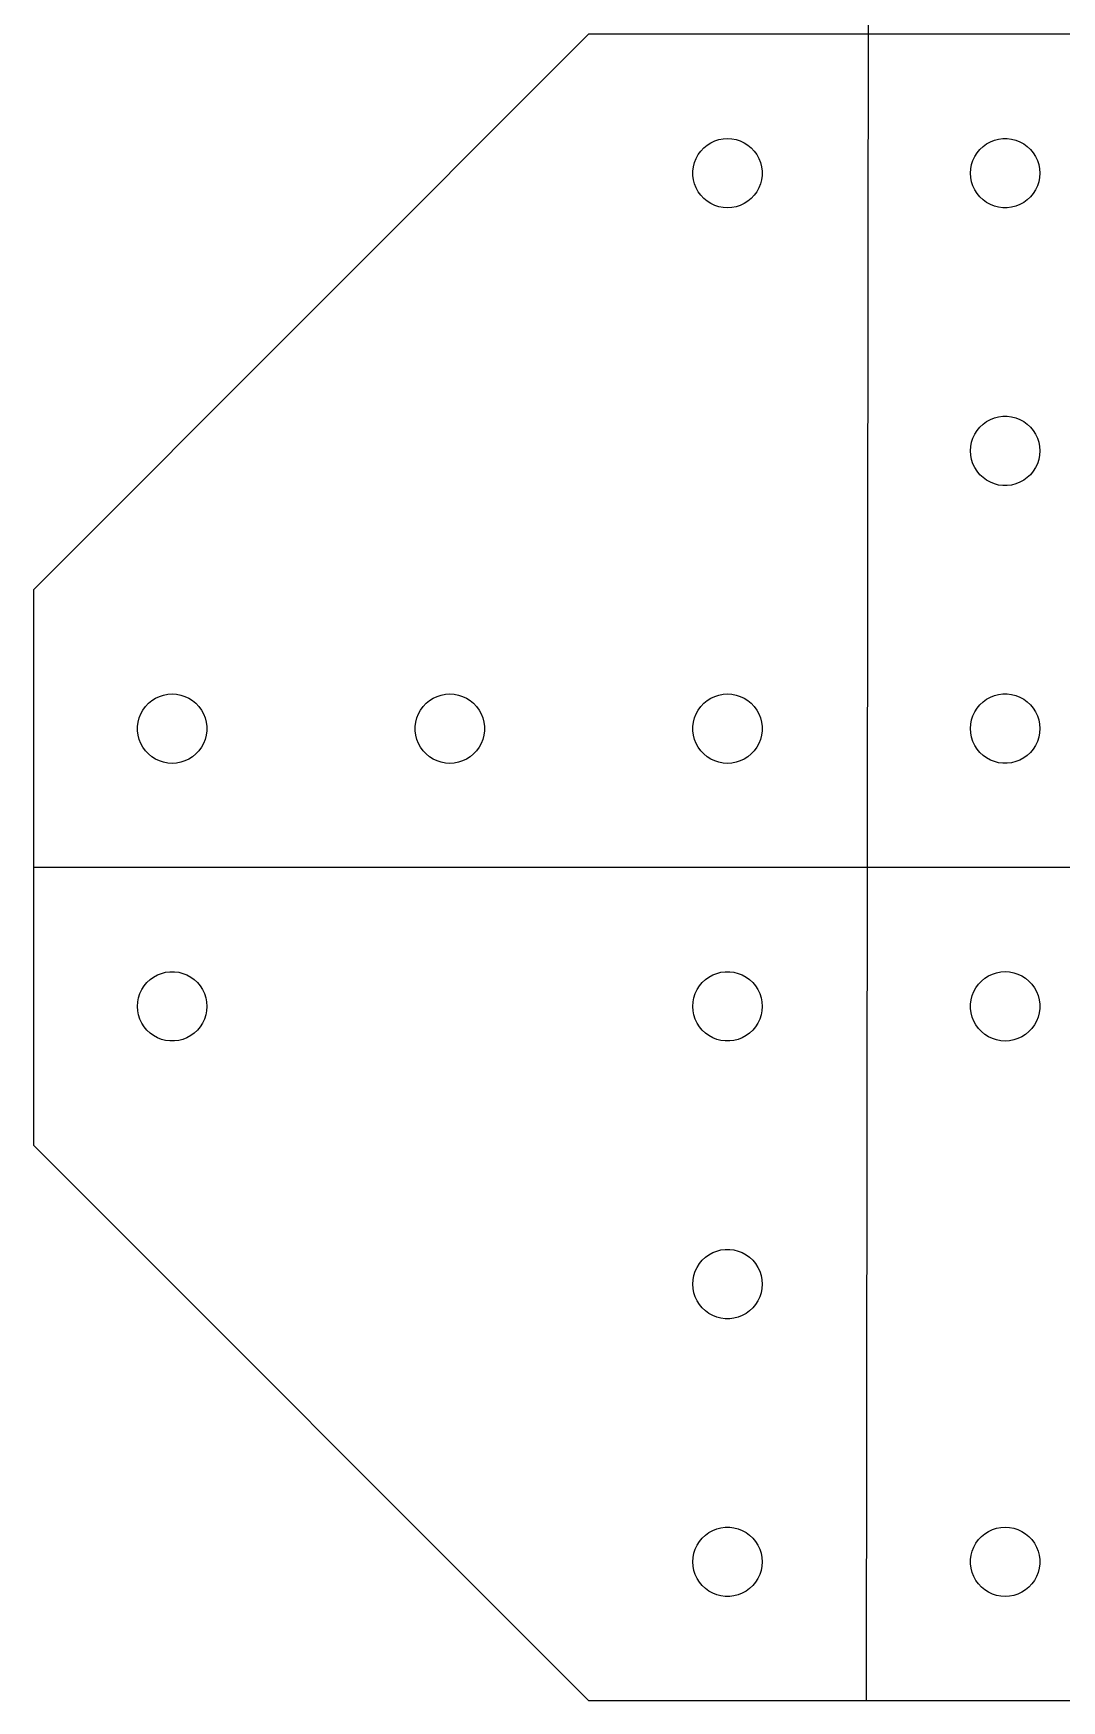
# Model space of a CAD drawing. Extents: x 0 to 490, y 0 to 241.
# Drawn here: x 0.1 to 74.2, y 0.1 to 120.2 of the extents above; entities that cross this region are included whole.
import ezdxf

# ---------------------------------------------------------------- set-up
doc = ezdxf.new("R2010")
doc.units = 0
doc.layers.add('LAYER_1', color=7, linetype='CONTINUOUS')

msp = doc.modelspace()

# ---------------------------------------------------------------- linework, layer by layer
at = {"layer": 'LAYER_1', "color": 7}
for p, q in [((60.423332, 240.282221), (60.141104, 0.14111)), ((40.141104, 120.141107), (0.141105, 80.141108)), ((80.14111, 120.141107), (40.141104, 120.141107)), ((48.030299, 111.480709), (48.214816, 111.734709)), ((48.214816, 111.734709), (48.4297, 111.963509)), ((48.4297, 111.963509), (48.671593, 112.163607)), ((48.671593, 112.163607), (48.936712, 112.331908)), ((48.936712, 112.331908), (49.220797, 112.465509)), ((49.220797, 112.465509), (49.519417, 112.562509)), ((49.519417, 112.562509), (49.827801, 112.621408)), ((49.827801, 112.621408), (50.141096, 112.641108)), ((50.141096, 112.641108), (50.454447, 112.621408)), ((50.454447, 112.621408), (50.762831, 112.562509)), ((50.762831, 112.562509), (51.061422, 112.465509)), ((51.061422, 112.465509), (51.345507, 112.331908)), ((51.345507, 112.331908), (51.61057, 112.163607)), ((51.61057, 112.163607), (51.852491, 111.963509)), ((51.852491, 111.963509), (52.067375, 111.734709)), ((52.067375, 111.734709), (52.25192, 111.480709)), ((68.11856, 111.610607), (68.31868, 111.852508)), ((68.31868, 111.852508), (68.54754, 112.067406)), ((68.54754, 112.067406), (68.80154, 112.251906)), ((68.80154, 112.251906), (69.07666, 112.403206)), ((69.07666, 112.403206), (69.36856, 112.518708)), ((69.36856, 112.518708), (69.67265, 112.596807)), ((69.67265, 112.596807), (69.98413, 112.636205)), ((69.98413, 112.636205), (70.29811, 112.636205)), ((70.29811, 112.636205), (70.60951, 112.596807)), ((70.60951, 112.596807), (70.91361, 112.518708)), ((70.91361, 112.518708), (71.20551, 112.403206)), ((71.20551, 112.403206), (71.48071, 112.251906)), ((71.48071, 112.251906), (71.73471, 112.067406)), ((71.73471, 112.067406), (71.96351, 111.852508)), ((71.96351, 111.852508), (72.16361, 111.610607)), ((47.645997, 110.298107), (47.685396, 110.609508)), ((47.685396, 110.609508), (47.763515, 110.913608)), ((47.763515, 110.913608), (47.879, 111.205508)), ((47.879, 111.205508), (48.030299, 111.480709)), ((52.25192, 111.480709), (52.403163, 111.205508)), ((52.403163, 111.205508), (52.518762, 110.913608)), ((52.518762, 110.913608), (52.596824, 110.609508)), ((52.596824, 110.609508), (52.636166, 110.298107)), ((67.66081, 110.454407), (67.71965, 110.762806)), ((67.71965, 110.762806), (67.81666, 111.061408)), ((67.81666, 111.061408), (67.95033, 111.345507)), ((67.95033, 111.345507), (68.11856, 111.610607)), ((72.16361, 111.610607), (72.33191, 111.345507)), ((72.33191, 111.345507), (72.46551, 111.061408)), ((72.46551, 111.061408), (72.56251, 110.762806)), ((72.56251, 110.762806), (72.62141, 110.454407)), ((47.645997, 109.984107), (47.645997, 110.298107)), ((47.685396, 109.672607), (47.645997, 109.984107)), ((47.763515, 109.368507), (47.685396, 109.672607)), ((47.879, 109.076607), (47.763515, 109.368507)), ((52.518762, 109.368507), (52.403163, 109.076607)), ((52.596824, 109.672607), (52.518762, 109.368507)), ((52.636166, 109.984107), (52.596824, 109.672607)), ((52.636166, 110.298107), (52.636166, 109.984107)), ((67.64111, 110.141107), (67.660809, 110.454407)), ((67.66081, 109.827806), (67.64111, 110.141107)), ((67.71965, 109.519408), (67.66081, 109.827806)), ((67.81666, 109.220806), (67.71965, 109.519408)), ((72.56251, 109.519408), (72.46551, 109.220806)), ((72.62141, 109.827806), (72.56251, 109.519408)), ((72.62141, 110.454407), (72.641109, 110.141107)), ((72.64111, 110.141107), (72.621411, 109.827806)), ((48.030299, 108.801508), (47.879, 109.076607)), ((48.214816, 108.547508), (48.030299, 108.801508)), ((48.4297, 108.318708), (48.214816, 108.547508)), ((48.671593, 108.118508), (48.4297, 108.318708)), ((48.936712, 107.950309), (48.671593, 108.118508)), ((51.61057, 108.118508), (51.345507, 107.950309)), ((51.852491, 108.318708), (51.61057, 108.118508)), ((52.067375, 108.547508), (51.852491, 108.318708)), ((52.25192, 108.801508), (52.067375, 108.547508)), ((52.403163, 109.076607), (52.25192, 108.801508)), ((67.95033, 108.936707), (67.81666, 109.220806)), ((68.11856, 108.671607), (67.95033, 108.936707)), ((68.31868, 108.429706), (68.11856, 108.671607)), ((68.54754, 108.214808), (68.31868, 108.429706)), ((68.80154, 108.030308), (68.54754, 108.214808)), ((71.73471, 108.214808), (71.48071, 108.030308)), ((71.96351, 108.429706), (71.73471, 108.214808)), ((72.16361, 108.671607), (71.96351, 108.429706)), ((72.33191, 108.936707), (72.16361, 108.671607)), ((72.46551, 109.220806), (72.33191, 108.936707)), ((49.220797, 107.816708), (48.936712, 107.950309)), ((49.519417, 107.719609), (49.220797, 107.816708)), ((49.827801, 107.660808), (49.519417, 107.719609)), ((50.141096, 107.641109), (49.827801, 107.660808)), ((50.454447, 107.660808), (50.141096, 107.641109)), ((50.762831, 107.719609), (50.454447, 107.660808)), ((51.061422, 107.816708), (50.762831, 107.719609)), ((51.345507, 107.950309), (51.061422, 107.816708)), ((69.07666, 107.879006), (68.80154, 108.030308)), ((69.36856, 107.763407), (69.07666, 107.879006)), ((69.67265, 107.685407), (69.36856, 107.763407)), ((69.98413, 107.646006), (69.67265, 107.685407)), ((70.29811, 107.646006), (69.98413, 107.646006)), ((70.60951, 107.685407), (70.29811, 107.646006)), ((70.91361, 107.763407), (70.60951, 107.685407)), ((71.20551, 107.879006), (70.91361, 107.763407)), ((71.48071, 108.030308), (71.20551, 107.879006)), ((69.07666, 92.403206), (69.36856, 92.518708)), ((69.36856, 92.518708), (69.67265, 92.596808)), ((69.67265, 92.596808), (69.98413, 92.636206)), ((69.98413, 92.636206), (70.29811, 92.636206)), ((70.29811, 92.636206), (70.60951, 92.596808)), ((70.60951, 92.596808), (70.91361, 92.518708)), ((70.91361, 92.518708), (71.20551, 92.403206)), ((67.81666, 91.061406), (67.95033, 91.345508)), ((67.95033, 91.345508), (68.11856, 91.610607)), ((68.11856, 91.610607), (68.31868, 91.852506)), ((68.31868, 91.852506), (68.54754, 92.067407)), ((68.54754, 92.067407), (68.80154, 92.251907)), ((68.80154, 92.251907), (69.07666, 92.403206)), ((71.20551, 92.403206), (71.48071, 92.251907)), ((71.48071, 92.251907), (71.73471, 92.067407)), ((71.73471, 92.067407), (71.96351, 91.852506)), ((71.96351, 91.852506), (72.16361, 91.610607)), ((72.16361, 91.610607), (72.33191, 91.345508)), ((72.33191, 91.345508), (72.46551, 91.061406)), ((67.64111, 90.141107), (67.660809, 90.454408)), ((67.66081, 89.827807), (67.64111, 90.141107)), ((67.66081, 90.454408), (67.71965, 90.762806)), ((67.71965, 90.762806), (67.81666, 91.061406)), ((72.46551, 91.061406), (72.56251, 90.762806)), ((72.56251, 90.762806), (72.62141, 90.454408)), ((72.62141, 90.454408), (72.641109, 90.141107)), ((72.64111, 90.141107), (72.621411, 89.827807)), ((67.71965, 89.519406), (67.66081, 89.827807)), ((67.81666, 89.220806), (67.71965, 89.519406)), ((67.95033, 88.936707), (67.81666, 89.220806)), ((68.11856, 88.671607), (67.95033, 88.936707)), ((72.33191, 88.936707), (72.16361, 88.671607)), ((72.46551, 89.220806), (72.33191, 88.936707)), ((72.56251, 89.519406), (72.46551, 89.220806)), ((72.62141, 89.827807), (72.56251, 89.519406)), ((68.31868, 88.429706), (68.11856, 88.671607)), ((68.54754, 88.214808), (68.31868, 88.429706)), ((68.80154, 88.030308), (68.54754, 88.214808)), ((69.07666, 87.879006), (68.80154, 88.030308)), ((69.36856, 87.763408), (69.07666, 87.879006)), ((69.67265, 87.685407), (69.36856, 87.763408)), ((69.98413, 87.646006), (69.67265, 87.685407)), ((70.60951, 87.685407), (70.29811, 87.646006)), ((70.91361, 87.763408), (70.60951, 87.685407)), ((71.20551, 87.879006), (70.91361, 87.763408)), ((71.48071, 88.030308), (71.20551, 87.879006)), ((71.73471, 88.214808), (71.48071, 88.030308)), ((71.96351, 88.429706), (71.73471, 88.214808)), ((72.16361, 88.671607), (71.96351, 88.429706)), ((70.29811, 87.646006), (69.98413, 87.646006)), ((0.141105, 80.141108), (0.141111, 40.141106)), ((8.429704, 71.963508), (8.671605, 72.163608)), ((8.671605, 72.163608), (8.936705, 72.331908)), ((8.936705, 72.331908), (9.220804, 72.465508)), ((9.220804, 72.465508), (9.519406, 72.562508)), ((9.519406, 72.562508), (9.827805, 72.621408)), ((9.827805, 72.621408), (10.141105, 72.641107)), ((10.141105, 72.641108), (10.454406, 72.621409)), ((10.454406, 72.621408), (10.762804, 72.562508)), ((10.762804, 72.562508), (11.061406, 72.465508)), ((11.061406, 72.465508), (11.345505, 72.331908)), ((11.345505, 72.331908), (11.610605, 72.163608)), ((11.610605, 72.163608), (11.852506, 71.963508)), ((28.429706, 71.963508), (28.671605, 72.163608)), ((28.671605, 72.163608), (28.936704, 72.331908)), ((28.936704, 72.331908), (29.220806, 72.465508)), ((29.220806, 72.465508), (29.519406, 72.562508)), ((29.519406, 72.562508), (29.827804, 72.621408)), ((29.827804, 72.621408), (30.141105, 72.641107)), ((30.141105, 72.641108), (30.454405, 72.621409)), ((30.454405, 72.621408), (30.762806, 72.562508)), ((30.762806, 72.562508), (31.061406, 72.465508)), ((31.061406, 72.465508), (31.345505, 72.331908)), ((31.345505, 72.331908), (31.610605, 72.163608)), ((31.610605, 72.163608), (31.852506, 71.963508)), ((48.4297, 71.963508), (48.671593, 72.163608)), ((48.671593, 72.163608), (48.936712, 72.331908)), ((48.936712, 72.331908), (49.220797, 72.465508)), ((49.220797, 72.465508), (49.519417, 72.562508)), ((49.519417, 72.562508), (49.827801, 72.621408)), ((49.827801, 72.621408), (50.141096, 72.641107)), ((50.141096, 72.641108), (50.454447, 72.621409)), ((50.454447, 72.621408), (50.762831, 72.562508)), ((50.762831, 72.562508), (51.061422, 72.465508)), ((51.061422, 72.465508), (51.345507, 72.331908)), ((51.345507, 72.331908), (51.61057, 72.163608)), ((51.61057, 72.163608), (51.852491, 71.963508)), ((68.31868, 71.852512), (68.54754, 72.067396)), ((68.54754, 72.067396), (68.80154, 72.251913)), ((68.80154, 72.251913), (69.07666, 72.403212)), ((69.07666, 72.403212), (69.36856, 72.518697)), ((69.36856, 72.518697), (69.67265, 72.596817)), ((69.67265, 72.596817), (69.98413, 72.636215)), ((69.98413, 72.636215), (70.29811, 72.636215)), ((70.29811, 72.636215), (70.60951, 72.596817)), ((70.60951, 72.596817), (70.91361, 72.518697)), ((70.91361, 72.518697), (71.20551, 72.403212)), ((71.20551, 72.403212), (71.48071, 72.251913)), ((71.48071, 72.251913), (71.73471, 72.067396)), ((71.73471, 72.067396), (71.96351, 71.852512)), ((7.685405, 70.609508), (7.763504, 70.913608)), ((7.763504, 70.913608), (7.879007, 71.205508)), ((7.879007, 71.205508), (8.030306, 71.480708)), ((8.030306, 71.480708), (8.214806, 71.734708)), ((8.214806, 71.734708), (8.429704, 71.963508)), ((11.852506, 71.963508), (12.067405, 71.734708)), ((12.067405, 71.734708), (12.251904, 71.480708)), ((12.251904, 71.480708), (12.403207, 71.205508)), ((12.403207, 71.205508), (12.518805, 70.913608)), ((12.518805, 70.913608), (12.596805, 70.609508)), ((27.685405, 70.609508), (27.763504, 70.913608)), ((27.763504, 70.913608), (27.879006, 71.205508)), ((27.879006, 71.205508), (28.030305, 71.480708)), ((28.030305, 71.480708), (28.214805, 71.734708)), ((28.214805, 71.734708), (28.429706, 71.963508)), ((31.852506, 71.963508), (32.067404, 71.734708)), ((32.067404, 71.734708), (32.251904, 71.480708)), ((32.251904, 71.480708), (32.403206, 71.205508)), ((32.403206, 71.205508), (32.518804, 70.913608)), ((32.518804, 70.913608), (32.596805, 70.609508)), ((47.685396, 70.609508), (47.763515, 70.913608)), ((47.763515, 70.913608), (47.879, 71.205508)), ((47.879, 71.205508), (48.030299, 71.480708)), ((48.030299, 71.480708), (48.214816, 71.734708)), ((48.214816, 71.734708), (48.4297, 71.963508)), ((51.852491, 71.963508), (52.067375, 71.734708)), ((52.067375, 71.734708), (52.25192, 71.480708)), ((52.25192, 71.480708), (52.403163, 71.205508)), ((52.403163, 71.205508), (52.518762, 70.913608)), ((52.518762, 70.913608), (52.596824, 70.609508)), ((67.71965, 70.762795), (67.81666, 71.061415)), ((67.81666, 71.061415), (67.95033, 71.3455)), ((67.95033, 71.3455), (68.11856, 71.610619)), ((68.11856, 71.610619), (68.31868, 71.852512)), ((71.96351, 71.852512), (72.16361, 71.610619)), ((72.16361, 71.610619), (72.33191, 71.3455)), ((72.33191, 71.3455), (72.46551, 71.061415)), ((72.46551, 71.061415), (72.56251, 70.762795)), ((7.646007, 70.298108), (7.685405, 70.609508)), ((7.646007, 69.984128), (7.646007, 70.298108)), ((7.685405, 69.672648), (7.646007, 69.984128)), ((7.763504, 69.368558), (7.685405, 69.672648)), ((12.596805, 69.672648), (12.518805, 69.368558)), ((12.596805, 70.609508), (12.636206, 70.298108)), ((12.636206, 69.984128), (12.596805, 69.672648)), ((12.636206, 70.298108), (12.636206, 69.984128)), ((27.646006, 70.298108), (27.685405, 70.609508)), ((27.646006, 69.984128), (27.646006, 70.298108)), ((27.685405, 69.672648), (27.646006, 69.984128)), ((27.763504, 69.368558), (27.685405, 69.672648)), ((32.596805, 69.672648), (32.518804, 69.368558)), ((32.596805, 70.609508), (32.636206, 70.298108)), ((32.636206, 69.984128), (32.596805, 69.672648)), ((32.636206, 70.298108), (32.636206, 69.984128)), ((47.645997, 70.298108), (47.685396, 70.609508)), ((47.645997, 69.984128), (47.645997, 70.298108)), ((47.685396, 69.672648), (47.645997, 69.984128)), ((47.763515, 69.368558), (47.685396, 69.672648)), ((52.596824, 69.672648), (52.518762, 69.368558)), ((52.596824, 70.609508), (52.636166, 70.298108)), ((52.636166, 69.984128), (52.596824, 69.672648)), ((52.636166, 70.298108), (52.636166, 69.984128)), ((67.64111, 70.141116), (67.660809, 70.454411)), ((67.66081, 69.827765), (67.64111, 70.141116)), ((67.66081, 70.454411), (67.71965, 70.762795)), ((67.71965, 69.519381), (67.66081, 69.827765)), ((72.56251, 70.762795), (72.62141, 70.454411)), ((72.62141, 69.827765), (72.56251, 69.519381)), ((72.62141, 70.454411), (72.641109, 70.141116)), ((72.64111, 70.141116), (72.621411, 69.827765)), ((7.879007, 69.076658), (7.763504, 69.368558)), ((8.030306, 68.801538), (7.879007, 69.076658)), ((8.214806, 68.547538), (8.030306, 68.801538)), ((8.429704, 68.318678), (8.214806, 68.547538)), ((12.067405, 68.547538), (11.852506, 68.318678)), ((12.251904, 68.801538), (12.067405, 68.547538)), ((12.403207, 69.076658), (12.251904, 68.801538)), ((12.518805, 69.368558), (12.403207, 69.076658)), ((27.879006, 69.076658), (27.763504, 69.368558)), ((28.030305, 68.801538), (27.879006, 69.076658)), ((28.214805, 68.547538), (28.030305, 68.801538)), ((28.429706, 68.318678), (28.214805, 68.547538)), ((32.067404, 68.547538), (31.852506, 68.318678)), ((32.251904, 68.801538), (32.067404, 68.547538)), ((32.403206, 69.076658), (32.251904, 68.801538)), ((32.518804, 69.368558), (32.403206, 69.076658)), ((47.879, 69.076658), (47.763515, 69.368558)), ((48.030299, 68.801538), (47.879, 69.076658)), ((48.214816, 68.547538), (48.030299, 68.801538)), ((48.4297, 68.318678), (48.214816, 68.547538)), ((52.067375, 68.547538), (51.852491, 68.318678)), ((52.25192, 68.801538), (52.067375, 68.547538)), ((52.403163, 69.076658), (52.25192, 68.801538)), ((52.518762, 69.368558), (52.403163, 69.076658)), ((67.81666, 69.22079), (67.71965, 69.519381)), ((67.95033, 68.936705), (67.81666, 69.22079)), ((68.11856, 68.671642), (67.95033, 68.936705)), ((68.31868, 68.429721), (68.11856, 68.671642)), ((72.16361, 68.671642), (71.96351, 68.429721)), ((72.33191, 68.936705), (72.16361, 68.671642)), ((72.46551, 69.22079), (72.33191, 68.936705)), ((72.56251, 69.519381), (72.46551, 69.22079)), ((8.671605, 68.118558), (8.429704, 68.318678)), ((8.936705, 67.950328), (8.671605, 68.118558)), ((9.220804, 67.816658), (8.936705, 67.950328)), ((9.519406, 67.719648), (9.220804, 67.816658)), ((9.827805, 67.660808), (9.519406, 67.719648)), ((10.141105, 67.641108), (9.827805, 67.660807)), ((10.454406, 67.660808), (10.141105, 67.641109)), ((10.762804, 67.719648), (10.454406, 67.660808)), ((11.061406, 67.816658), (10.762804, 67.719648)), ((11.345505, 67.950328), (11.061406, 67.816658)), ((11.610605, 68.118558), (11.345505, 67.950328)), ((11.852506, 68.318678), (11.610605, 68.118558)), ((28.671605, 68.118558), (28.429706, 68.318678)), ((28.936704, 67.950328), (28.671605, 68.118558)), ((29.220806, 67.816658), (28.936704, 67.950328)), ((29.519406, 67.719648), (29.220806, 67.816658)), ((29.827804, 67.660808), (29.519406, 67.719648)), ((30.141105, 67.641108), (29.827804, 67.660807)), ((30.454405, 67.660808), (30.141105, 67.641109)), ((30.762806, 67.719648), (30.454405, 67.660808)), ((31.061406, 67.816658), (30.762806, 67.719648)), ((31.345505, 67.950328), (31.061406, 67.816658)), ((31.610605, 68.118558), (31.345505, 67.950328)), ((31.852506, 68.318678), (31.610605, 68.118558)), ((48.671593, 68.118558), (48.4297, 68.318678)), ((48.936712, 67.950328), (48.671593, 68.118558)), ((49.220797, 67.816658), (48.936712, 67.950328)), ((49.519417, 67.719648), (49.220797, 67.816658)), ((49.827801, 67.660808), (49.519417, 67.719648)), ((50.141096, 67.641108), (49.827801, 67.660807)), ((50.454447, 67.660808), (50.141096, 67.641109)), ((50.762831, 67.719648), (50.454447, 67.660808)), ((51.061422, 67.816658), (50.762831, 67.719648)), ((51.345507, 67.950328), (51.061422, 67.816658)), ((51.61057, 68.118558), (51.345507, 67.950328)), ((51.852491, 68.318678), (51.61057, 68.118558)), ((68.54754, 68.214837), (68.31868, 68.429721)), ((68.80154, 68.030292), (68.54754, 68.214837)), ((69.07666, 67.879049), (68.80154, 68.030292)), ((69.36856, 67.763451), (69.07666, 67.879049)), ((69.67265, 67.685388), (69.36856, 67.763451)), ((69.98413, 67.646046), (69.67265, 67.685388)), ((70.29811, 67.646046), (69.98413, 67.646046)), ((70.60951, 67.685388), (70.29811, 67.646046)), ((70.91361, 67.763451), (70.60951, 67.685388)), ((71.20551, 67.879049), (70.91361, 67.763451)), ((71.48071, 68.030292), (71.20551, 67.879049)), ((71.73471, 68.214837), (71.48071, 68.030292)), ((71.96351, 68.429721), (71.73471, 68.214837)), ((120.141108, 60.141108), (0.141111, 60.141105)), ((8.11861, 51.610572), (8.318709, 51.852493)), ((8.318709, 51.852493), (8.547509, 52.067377)), ((8.547509, 52.067377), (8.801509, 52.251922)), ((8.801509, 52.251922), (9.07671, 52.403165)), ((9.07671, 52.403165), (9.368609, 52.518763)), ((9.368609, 52.518763), (9.672709, 52.596826)), ((9.672709, 52.596826), (9.984111, 52.636167)), ((9.984111, 52.636167), (10.298111, 52.636167)), ((10.298111, 52.636167), (10.609611, 52.596826)), ((10.609611, 52.596826), (10.913711, 52.518763)), ((10.913711, 52.518763), (11.205611, 52.403165)), ((11.205611, 52.403165), (11.48071, 52.251922)), ((11.48071, 52.251922), (11.73471, 52.067377)), ((11.73471, 52.067377), (11.96351, 51.852493)), ((11.96351, 51.852493), (12.16371, 51.610572)), ((48.11861, 51.610572), (48.31871, 51.852493)), ((48.31871, 51.852493), (48.54751, 52.067377)), ((48.54751, 52.067377), (48.80151, 52.251922)), ((48.80151, 52.251922), (49.07671, 52.403165)), ((49.07671, 52.403165), (49.36861, 52.518763)), ((49.36861, 52.518763), (49.67271, 52.596826)), ((49.67271, 52.596826), (49.98411, 52.636167)), ((49.98411, 52.636167), (50.29809, 52.636167)), ((50.29809, 52.636167), (50.60957, 52.596826)), ((50.60957, 52.596826), (50.91366, 52.518763)), ((50.91366, 52.518763), (51.20556, 52.403165)), ((51.20556, 52.403165), (51.48068, 52.251922)), ((51.48068, 52.251922), (51.73468, 52.067377)), ((51.73468, 52.067377), (51.96354, 51.852493)), ((51.96354, 51.852493), (52.16366, 51.610572)), ((68.030288, 51.480678), (68.214833, 51.734678)), ((68.214833, 51.734678), (68.429717, 51.963538)), ((68.429717, 51.963538), (68.671638, 52.163658)), ((68.671638, 52.163658), (68.936701, 52.331888)), ((68.936701, 52.331888), (69.220786, 52.465558)), ((69.220786, 52.465558), (69.519377, 52.562568)), ((69.519377, 52.562568), (69.827761, 52.621408)), ((69.827761, 52.621408), (70.141112, 52.641107)), ((70.141112, 52.641108), (70.454407, 52.621409)), ((70.454407, 52.621408), (70.762791, 52.562568)), ((70.762791, 52.562568), (71.061411, 52.465558)), ((71.061411, 52.465558), (71.345496, 52.331888)), ((71.345496, 52.331888), (71.610615, 52.163658)), ((71.610615, 52.163658), (71.852508, 51.963538)), ((71.852508, 51.963538), (72.067392, 51.734678)), ((72.067392, 51.734678), (72.251909, 51.480678)), ((7.64111, 50.141097), (7.660809, 50.454448)), ((7.660809, 50.454448), (7.719709, 50.762833)), ((7.719709, 50.762833), (7.816709, 51.061424)), ((7.816709, 51.061424), (7.95031, 51.345509)), ((7.95031, 51.345509), (8.11861, 51.610572)), ((12.16371, 51.610572), (12.331909, 51.345509)), ((12.331909, 51.345509), (12.46551, 51.061424)), ((12.46551, 51.061424), (12.562609, 50.762833)), ((12.562609, 50.762833), (12.62141, 50.454448)), ((12.62141, 50.454448), (12.641109, 50.141097)), ((47.64111, 50.141097), (47.660809, 50.454448)), ((47.66081, 50.454448), (47.71971, 50.762833)), ((47.71971, 50.762833), (47.81671, 51.061424)), ((47.81671, 51.061424), (47.95031, 51.345509)), ((47.95031, 51.345509), (48.11861, 51.610572)), ((52.16366, 51.610572), (52.33189, 51.345509)), ((52.33189, 51.345509), (52.46556, 51.061424)), ((52.46556, 51.061424), (52.56257, 50.762833)), ((52.56257, 50.762833), (52.62141, 50.454448)), ((52.62141, 50.454448), (52.641109, 50.141097)), ((67.646042, 50.298088), (67.685384, 50.609568)), ((67.685384, 50.609568), (67.763446, 50.913658)), ((67.763446, 50.913658), (67.879045, 51.205558)), ((67.879045, 51.205558), (68.030288, 51.480678)), ((72.251909, 51.480678), (72.403208, 51.205558)), ((72.403208, 51.205558), (72.518693, 50.913658)), ((72.518693, 50.913658), (72.596812, 50.609568)), ((72.596812, 50.609568), (72.636211, 50.298088)), ((7.660809, 49.827802), (7.64111, 50.141097)), ((7.719709, 49.519418), (7.660809, 49.827802)), ((7.816709, 49.220799), (7.719709, 49.519418)), ((12.562609, 49.519418), (12.46551, 49.220799)), ((12.62141, 49.827802), (12.562609, 49.519418)), ((12.641109, 50.141097), (12.62141, 49.827802)), ((47.66081, 49.827802), (47.641111, 50.141097)), ((47.71971, 49.519418), (47.66081, 49.827802)), ((47.81671, 49.220799), (47.71971, 49.519418)), ((52.56257, 49.519418), (52.46556, 49.220799)), ((52.62141, 49.827802), (52.56257, 49.519418)), ((52.64111, 50.141097), (52.621411, 49.827802)), ((67.646042, 49.984108), (67.646042, 50.298088)), ((67.685384, 49.672708), (67.646042, 49.984108)), ((67.763446, 49.368608), (67.685384, 49.672708)), ((67.879045, 49.076708), (67.763446, 49.368608)), ((72.518693, 49.368608), (72.403208, 49.076708)), ((72.596812, 49.672708), (72.518693, 49.368608)), ((72.636211, 49.984108), (72.596812, 49.672708)), ((72.636211, 50.298088), (72.636211, 49.984108)), ((7.95031, 48.936714), (7.816709, 49.220799)), ((8.11861, 48.671594), (7.95031, 48.936714)), ((8.318709, 48.429702), (8.11861, 48.671594)), ((8.547509, 48.214818), (8.318709, 48.429702)), ((8.801509, 48.030301), (8.547509, 48.214818)), ((9.07671, 47.879001), (8.801509, 48.030301)), ((11.48071, 48.030301), (11.205611, 47.879001)), ((11.73471, 48.214818), (11.48071, 48.030301)), ((11.96351, 48.429702), (11.73471, 48.214818)), ((12.16371, 48.671594), (11.96351, 48.429702)), ((12.331909, 48.936714), (12.16371, 48.671594)), ((12.46551, 49.220799), (12.331909, 48.936714)), ((47.95031, 48.936714), (47.81671, 49.220799)), ((48.11861, 48.671594), (47.95031, 48.936714)), ((48.31871, 48.429702), (48.11861, 48.671594)), ((48.54751, 48.214818), (48.31871, 48.429702)), ((48.80151, 48.030301), (48.54751, 48.214818)), ((49.07671, 47.879001), (48.80151, 48.030301)), ((51.48068, 48.030301), (51.20556, 47.879001)), ((51.73468, 48.214818), (51.48068, 48.030301)), ((51.96354, 48.429702), (51.73468, 48.214818)), ((52.16366, 48.671594), (51.96354, 48.429702)), ((52.33189, 48.936714), (52.16366, 48.671594)), ((52.46556, 49.220799), (52.33189, 48.936714)), ((68.030288, 48.801508), (67.879045, 49.076708)), ((68.214833, 48.547508), (68.030288, 48.801508)), ((68.429717, 48.318708), (68.214833, 48.547508)), ((68.671638, 48.118608), (68.429717, 48.318708)), ((68.936701, 47.950308), (68.671638, 48.118608)), ((71.610615, 48.118608), (71.345496, 47.950308)), ((71.852508, 48.318708), (71.610615, 48.118608)), ((72.067392, 48.547508), (71.852508, 48.318708)), ((72.251909, 48.801508), (72.067392, 48.547508)), ((72.403208, 49.076708), (72.251909, 48.801508)), ((9.368609, 47.763516), (9.07671, 47.879001)), ((9.672709, 47.685397), (9.368609, 47.763516)), ((9.984111, 47.645999), (9.672709, 47.685397)), ((10.298111, 47.645999), (9.984111, 47.645999)), ((10.609611, 47.685397), (10.298111, 47.645999)), ((10.913711, 47.763516), (10.609611, 47.685397)), ((11.205611, 47.879001), (10.913711, 47.763516)), ((49.36861, 47.763516), (49.07671, 47.879001)), ((49.67271, 47.685397), (49.36861, 47.763516)), ((49.98411, 47.645999), (49.67271, 47.685397)), ((50.29809, 47.645999), (49.98411, 47.645999)), ((50.60957, 47.685397), (50.29809, 47.645999)), ((50.91366, 47.763516), (50.60957, 47.685397)), ((51.20556, 47.879001), (50.91366, 47.763516)), ((69.220786, 47.816708), (68.936701, 47.950308)), ((69.519377, 47.719708), (69.220786, 47.816708)), ((69.827761, 47.660808), (69.519377, 47.719708)), ((70.141112, 47.641108), (69.827761, 47.660807)), ((70.454407, 47.660808), (70.141112, 47.641109)), ((70.762791, 47.719708), (70.454407, 47.660808)), ((71.061411, 47.816708), (70.762791, 47.719708)), ((71.345496, 47.950308), (71.061411, 47.816708)), ((0.141111, 40.141106), (40.14111, 0.141107)), ((49.07671, 32.403207), (49.36861, 32.518806)), ((49.36861, 32.518806), (49.67271, 32.596806)), ((49.67271, 32.596806), (49.98411, 32.636207)), ((49.98411, 32.636207), (50.29809, 32.636207)), ((50.29809, 32.636207), (50.60957, 32.596806)), ((50.60957, 32.596806), (50.91366, 32.518806)), ((50.91366, 32.518806), (51.20556, 32.403207)), ((47.81671, 31.061407), (47.95031, 31.345506)), ((47.95031, 31.345506), (48.11861, 31.610606)), ((48.11861, 31.610606), (48.31871, 31.852507)), ((48.31871, 31.852507), (48.54751, 32.067405)), ((48.54751, 32.067405), (48.80151, 32.251905)), ((48.80151, 32.251905), (49.07671, 32.403207)), ((51.20556, 32.403207), (51.48068, 32.251905)), ((51.48068, 32.251905), (51.73468, 32.067405)), ((51.73468, 32.067405), (51.96354, 31.852507)), ((51.96354, 31.852507), (52.16366, 31.610606)), ((52.16366, 31.610606), (52.33189, 31.345506)), ((52.33189, 31.345506), (52.46556, 31.061407)), ((47.64111, 30.141106), (47.660809, 30.454407)), ((47.66081, 29.827806), (47.641111, 30.141106)), ((47.66081, 30.454407), (47.71971, 30.762808)), ((47.71971, 30.762808), (47.81671, 31.061407)), ((52.46556, 31.061407), (52.56257, 30.762808)), ((52.56257, 30.762808), (52.62141, 30.454407)), ((52.62141, 30.454407), (52.641109, 30.141106)), ((52.64111, 30.141106), (52.621411, 29.827806)), ((47.71971, 29.519407), (47.66081, 29.827806)), ((47.81671, 29.220808), (47.71971, 29.519407)), ((47.95031, 28.936706), (47.81671, 29.220808)), ((48.11861, 28.671606), (47.95031, 28.936706)), ((52.33189, 28.936706), (52.16366, 28.671606)), ((52.46556, 29.220808), (52.33189, 28.936706)), ((52.56257, 29.519407), (52.46556, 29.220808)), ((52.62141, 29.827806), (52.56257, 29.519407)), ((48.31871, 28.429708), (48.11861, 28.671606)), ((48.54751, 28.214807), (48.31871, 28.429708)), ((48.80151, 28.030307), (48.54751, 28.214807)), ((49.07671, 27.879007), (48.80151, 28.030307)), ((49.36861, 27.763505), (49.07671, 27.879007)), ((49.67271, 27.685406), (49.36861, 27.763505)), ((49.98411, 27.646008), (49.67271, 27.685406)), ((50.29809, 27.646008), (49.98411, 27.646008)), ((50.60957, 27.685406), (50.29809, 27.646008)), ((50.91366, 27.763505), (50.60957, 27.685406)), ((51.20556, 27.879007), (50.91366, 27.763505)), ((51.48068, 28.030307), (51.20556, 27.879007)), ((51.73468, 28.214807), (51.48068, 28.030307)), ((51.96354, 28.429708), (51.73468, 28.214807)), ((52.16366, 28.671606), (51.96354, 28.429708)), ((48.31871, 11.852508), (48.54751, 12.067406)), ((48.54751, 12.067406), (48.80151, 12.251906)), ((48.80151, 12.251906), (49.07671, 12.403208)), ((49.07671, 12.403208), (49.36861, 12.518806)), ((49.36861, 12.518806), (49.67271, 12.596807)), ((49.67271, 12.596807), (49.98411, 12.636208)), ((49.98411, 12.636208), (50.29809, 12.636208)), ((50.29809, 12.636208), (50.60957, 12.596807)), ((50.60957, 12.596807), (50.91366, 12.518806)), ((50.91366, 12.518806), (51.20556, 12.403208)), ((51.20556, 12.403208), (51.48068, 12.251906)), ((51.48068, 12.251906), (51.73468, 12.067406)), ((51.73468, 12.067406), (51.96354, 11.852508)), ((68.429717, 11.963509), (68.671638, 12.163709)), ((68.671638, 12.163709), (68.936701, 12.331907)), ((68.936701, 12.331907), (69.220786, 12.465509)), ((69.220786, 12.465509), (69.519377, 12.562607)), ((69.519377, 12.562607), (69.827761, 12.621408)), ((69.827761, 12.621408), (70.141112, 12.641107)), ((70.141112, 12.641107), (70.454407, 12.621408)), ((70.454407, 12.621408), (70.762791, 12.562607)), ((70.762791, 12.562607), (71.061411, 12.465509)), ((71.061411, 12.465509), (71.345496, 12.331907)), ((71.345496, 12.331907), (71.610615, 12.163709)), ((71.610615, 12.163709), (71.852508, 11.963509)), ((47.71971, 10.762805), (47.81671, 11.061408)), ((47.81671, 11.061408), (47.95031, 11.345507)), ((47.95031, 11.345507), (48.11861, 11.610607)), ((48.11861, 11.610607), (48.31871, 11.852508)), ((51.96354, 11.852508), (52.16366, 11.610607)), ((52.16366, 11.610607), (52.33189, 11.345507)), ((52.33189, 11.345507), (52.46556, 11.061408)), ((52.46556, 11.061408), (52.56257, 10.762805)), ((67.685384, 10.60961), (67.763446, 10.91371)), ((67.763446, 10.91371), (67.879045, 11.205609)), ((67.879045, 11.205609), (68.030288, 11.480708)), ((68.030288, 11.480708), (68.214833, 11.734708)), ((68.214833, 11.734708), (68.429717, 11.963509)), ((71.852508, 11.963509), (72.067392, 11.734708)), ((72.067392, 11.734708), (72.251909, 11.480708)), ((72.251909, 11.480708), (72.403208, 11.205609)), ((72.403208, 11.205609), (72.518693, 10.91371)), ((72.518693, 10.91371), (72.596812, 10.60961)), ((47.64111, 10.141107), (47.660809, 10.454407)), ((47.66081, 9.827806), (47.641111, 10.141107)), ((47.66081, 10.454407), (47.71971, 10.762805)), ((47.71971, 9.519408), (47.66081, 9.827806)), ((52.56257, 10.762805), (52.62141, 10.454407)), ((52.62141, 9.827806), (52.56257, 9.519408)), ((52.62141, 10.454407), (52.641109, 10.141107)), ((52.64111, 10.141107), (52.621411, 9.827806)), ((67.646042, 10.29811), (67.685384, 10.60961)), ((67.646042, 9.984109), (67.646042, 10.29811)), ((67.685384, 9.672708), (67.646042, 9.984109)), ((67.763446, 9.368608), (67.685384, 9.672708)), ((72.596812, 9.672708), (72.518693, 9.368608)), ((72.596812, 10.60961), (72.636211, 10.29811)), ((72.636211, 9.984109), (72.596812, 9.672708)), ((72.636211, 10.29811), (72.636211, 9.984109)), ((47.81671, 9.220805), (47.71971, 9.519408)), ((47.95031, 8.936706), (47.81671, 9.220805)), ((48.11861, 8.671606), (47.95031, 8.936706)), ((48.31871, 8.429705), (48.11861, 8.671606)), ((48.54751, 8.214807), (48.31871, 8.429705)), ((51.96354, 8.429705), (51.73468, 8.214807)), ((52.16366, 8.671606), (51.96354, 8.429705)), ((52.33189, 8.936706), (52.16366, 8.671606)), ((52.46556, 9.220805), (52.33189, 8.936706)), ((52.56257, 9.519408), (52.46556, 9.220805)), ((67.879045, 9.076708), (67.763446, 9.368608)), ((68.030288, 8.801508), (67.879045, 9.076708)), ((68.214833, 8.547508), (68.030288, 8.801508)), ((68.429717, 8.318707), (68.214833, 8.547508)), ((72.067392, 8.547508), (71.852508, 8.318707)), ((72.251909, 8.801508), (72.067392, 8.547508)), ((72.403208, 9.076708), (72.251909, 8.801508)), ((72.518693, 9.368608), (72.403208, 9.076708)), ((48.80151, 8.030307), (48.54751, 8.214807)), ((49.07671, 7.879008), (48.80151, 8.030307)), ((49.36861, 7.763506), (49.07671, 7.879008)), ((49.67271, 7.685406), (49.36861, 7.763506)), ((49.98411, 7.646008), (49.67271, 7.685406)), ((50.29809, 7.646008), (49.98411, 7.646008)), ((50.60957, 7.685406), (50.29809, 7.646008)), ((50.91366, 7.763506), (50.60957, 7.685406)), ((51.20556, 7.879008), (50.91366, 7.763506)), ((51.48068, 8.030307), (51.20556, 7.879008)), ((51.73468, 8.214807), (51.48068, 8.030307)), ((68.671638, 8.118609), (68.429717, 8.318707)), ((68.936701, 7.950309), (68.671638, 8.118609)), ((69.220786, 7.816707), (68.936701, 7.950309)), ((69.519377, 7.719708), (69.220786, 7.816707)), ((69.827761, 7.660808), (69.519377, 7.719708)), ((70.141112, 7.641109), (69.827761, 7.660808)), ((70.454407, 7.660808), (70.141112, 7.641109)), ((70.762791, 7.719708), (70.454407, 7.660808)), ((71.061411, 7.816707), (70.762791, 7.719708)), ((71.345496, 7.950309), (71.061411, 7.816707)), ((71.610615, 8.118609), (71.345496, 7.950309)), ((71.852508, 8.318707), (71.610615, 8.118609)), ((40.14111, 0.141107), (80.141104, 0.14111))]:
    msp.add_line(p, q, dxfattribs=at)

doc.saveas('drawing.dxf')
